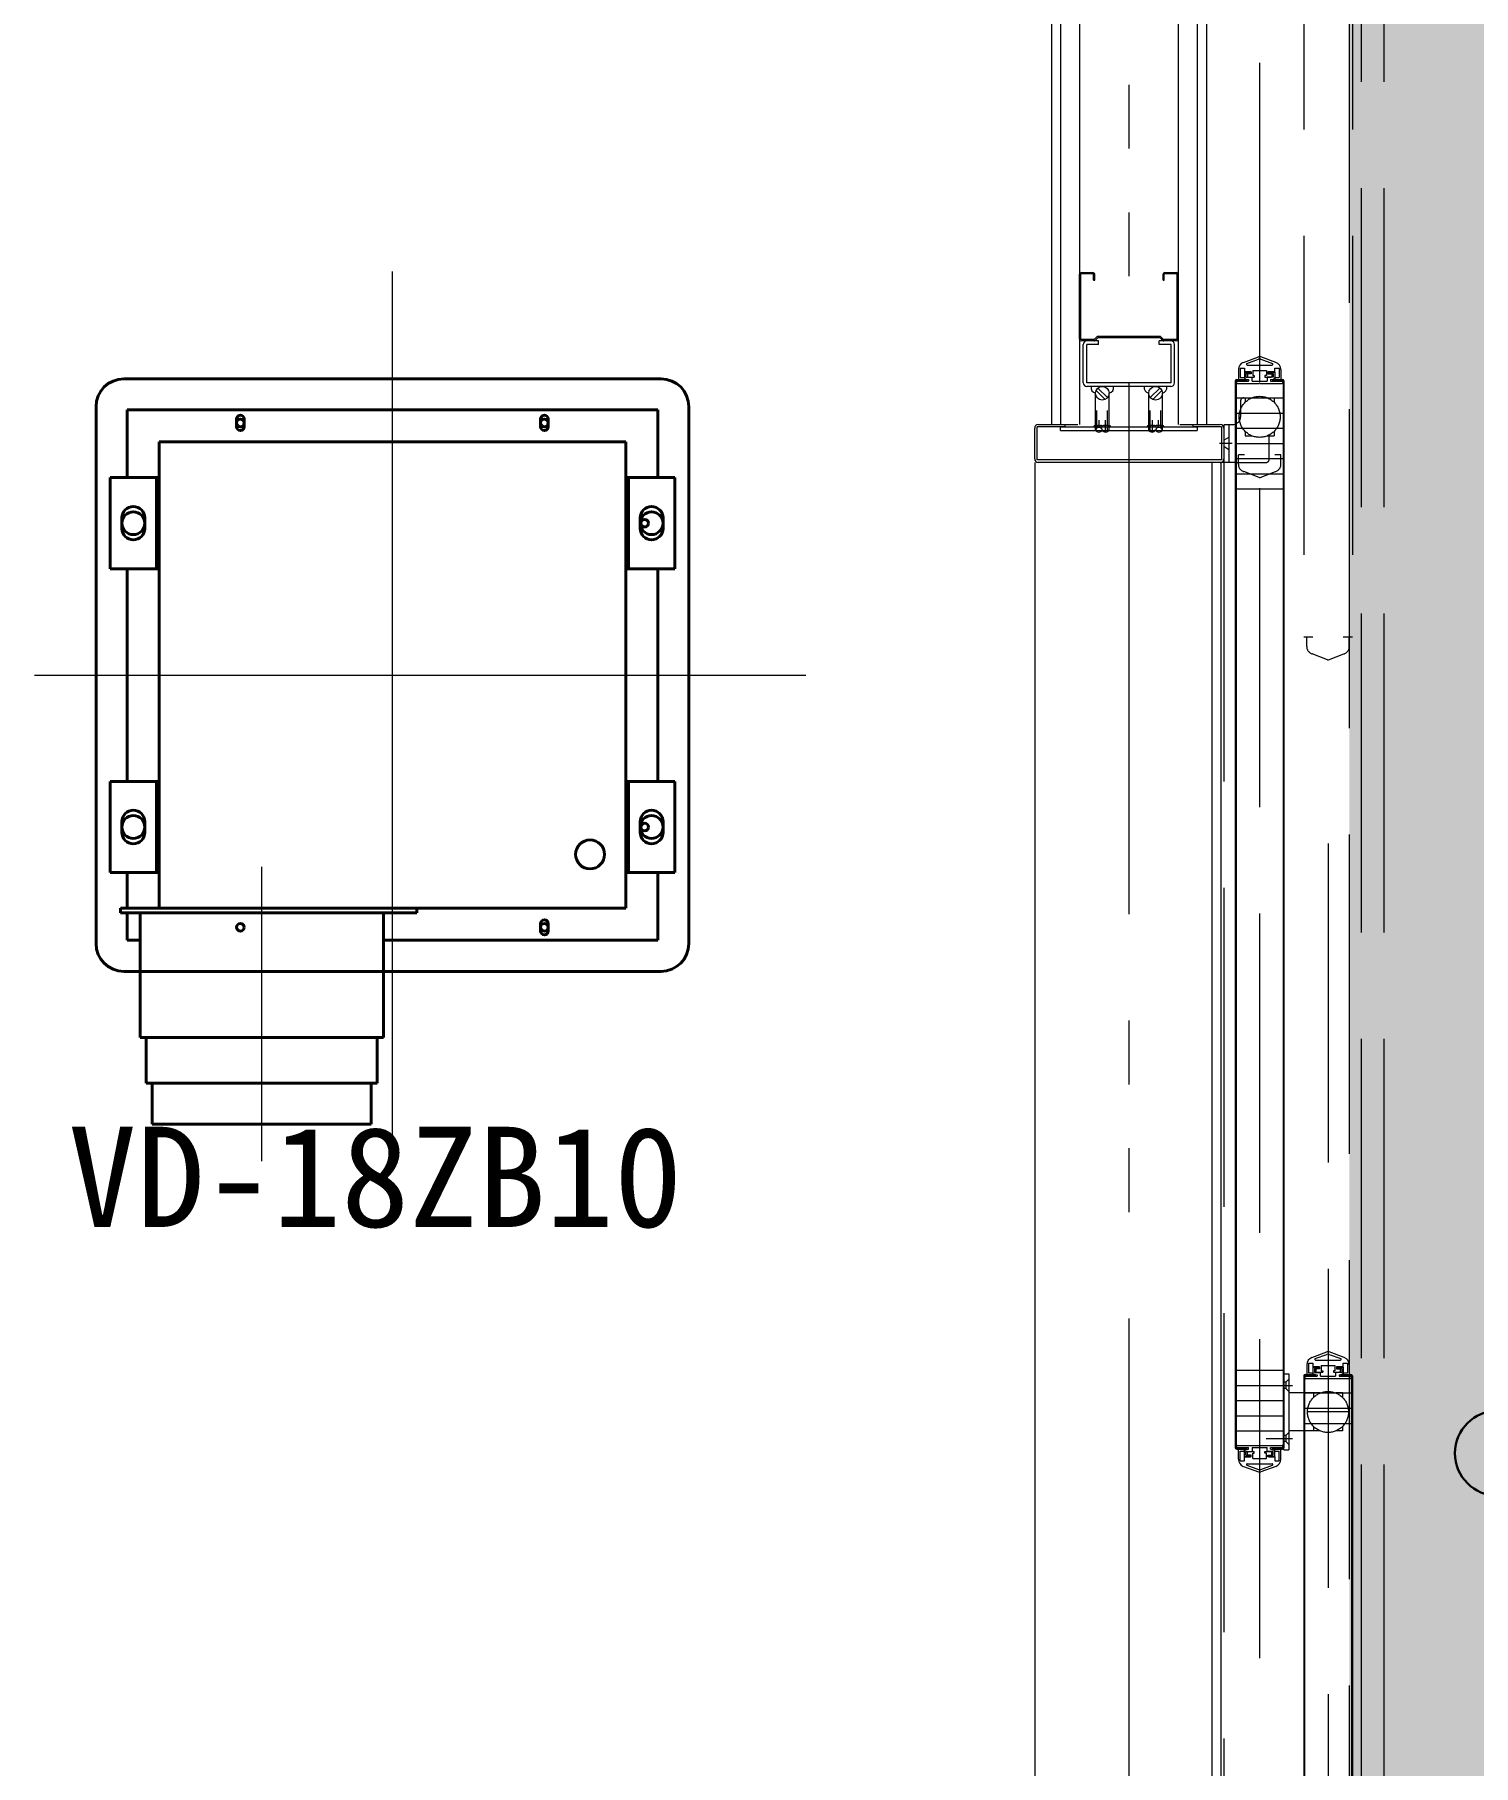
# Model space of a CAD drawing. Units: millimetres at full size. Extents: x -22551 to 92397, y -19340 to 14894.
# Drawn here: x -12678 to -11732, y 3412 to 4551 of the extents above; entities that cross this region are included whole.
import ezdxf
from ezdxf.enums import TextEntityAlignment as Align

# ---------------------------------------------------------------- set-up
doc = ezdxf.new("R2010")
doc.units = ezdxf.units.MM
doc.header["$LTSCALE"] = 70
for name, pattern in [('CHAIN2', [12, 9, -1, 1, -1]), ('DASHED3', [4, 3, -1]), ('DOUBLE_CHAIN1', [8.8, 5, -1, 0.6, -0.6, 0.6, -1])]:
    doc.linetypes.add(name, pattern=pattern)
for name, color, linetype, lineweight in [('1-2_階なし_梁', 9, 'DASHED3', 15), ('2-0_通芯', 7, 'Continuous', 15), ('7-C_配管－ドレン５：耐火二層管', 2, 'Continuous', 30), ('9-0_無題1', 5, 'Continuous', 40)]:
    doc.layers.add(name, color=color, linetype=linetype, lineweight=lineweight)
doc.styles.add('ＭＳ ゴシック', font='')
doc.styles.get('ＭＳ ゴシック').set_extended_font_data('MS Gothic')

# ---------------------------------------------------------------- blocks, each defined once
blk = doc.blocks.new('グループ部品-46')
at = {"layer": '9-0_無題1', "color": 7, "linetype": 'CHAIN2', "lineweight": 15}
for p, q in [((-12442.92, 3822.59), (-12442.92, 4394.88)), ((-12678.34, 4129.3), (-12170.97, 4129.3)), ((-12528.92, 3809.3), (-12528.92, 4003.2))]:
    blk.add_line(p, q, dxfattribs=at)
at = {"layer": '9-0_無題1'}
for p, q in [((-12619.64, 4324.3), (-12266.2, 4324.3)), ((-12619.64, 4324.3), (-12442.92, 4324.3)), ((-12442.92, 4324.3), (-12266.2, 4324.3)), ((-12637.92, 3952.58), (-12637.92, 4306.02)), ((-12637.92, 3952.58), (-12637.92, 4306.02)), ((-12617.42, 4303.8), (-12268.42, 4303.8)), ((-12617.42, 4259.3), (-12617.42, 4303.8)), ((-12545.42, 4292.8), (-12545.42, 4297.8)), ((-12540.42, 4292.8), (-12540.42, 4297.8)), ((-12345.42, 4292.8), (-12345.42, 4297.8)), ((-12340.42, 4292.8), (-12340.42, 4297.8)), ((-12268.42, 4259.3), (-12268.42, 4303.8)), ((-12247.92, 4129.3), (-12247.92, 4306.02)), ((-12289.42, 4282.8), (-12596.42, 4282.8)), ((-12596.42, 4282.8), (-12596.42, 3975.8)), ((-12289.42, 4282.8), (-12289.42, 3975.8)), ((-12628.67, 4259.3), (-12628.67, 4199.3)), ((-12598.17, 4259.3), (-12628.67, 4259.3)), ((-12598.17, 4259.3), (-12598.17, 4199.3)), ((-12598.17, 4259.3), (-12596.42, 4259.3)), ((-12287.67, 4259.3), (-12289.42, 4259.3)), ((-12287.67, 4259.3), (-12257.17, 4259.3)), ((-12257.17, 4259.3), (-12257.17, 4199.3)), ((-12620.92, 4232.8), (-12620.92, 4225.8)), ((-12605.92, 4232.8), (-12605.92, 4225.8)), ((-12279.92, 4232.8), (-12279.92, 4225.8)), ((-12264.92, 4232.8), (-12264.92, 4225.8)), ((-12598.17, 4199.3), (-12628.67, 4199.3)), ((-12617.42, 4059.3), (-12617.42, 4199.3)), ((-12598.17, 4199.3), (-12596.42, 4199.3)), ((-12287.67, 4199.3), (-12289.42, 4199.3)), ((-12268.42, 4059.3), (-12268.42, 4199.3)), ((-12628.67, 3999.3), (-12628.67, 4059.3)), ((-12598.17, 4059.3), (-12628.67, 4059.3)), ((-12598.17, 3999.3), (-12598.17, 4059.3)), ((-12598.17, 4059.3), (-12596.42, 4059.3)), ((-12287.67, 4059.3), (-12289.42, 4059.3)), ((-12287.67, 3999.3), (-12287.67, 4059.3)), ((-12287.67, 4059.3), (-12257.17, 4059.3)), ((-12257.17, 3999.3), (-12257.17, 4059.3)), ((-12620.92, 4025.8), (-12620.92, 4032.8)), ((-12605.92, 4025.8), (-12605.92, 4032.8)), ((-12279.92, 4025.8), (-12279.92, 4032.8)), ((-12264.92, 4025.8), (-12264.92, 4032.8)), ((-12598.17, 3999.3), (-12628.67, 3999.3)), ((-12617.42, 3975.8), (-12617.42, 3999.3)), ((-12598.17, 3999.3), (-12596.42, 3999.3)), ((-12287.67, 3999.3), (-12289.42, 3999.3)), ((-12287.67, 3999.3), (-12257.17, 3999.3)), ((-12268.42, 3954.8), (-12268.42, 3999.3)), ((-12621.92, 3975.8), (-12289.42, 3975.8)), ((-12621.92, 3975.8), (-12621.92, 3972.8)), ((-12621.92, 3972.8), (-12426.92, 3972.8)), ((-12617.42, 3954.8), (-12617.42, 3972.8)), ((-12608.92, 3890.8), (-12608.92, 3972.8)), ((-12448.92, 3890.8), (-12448.92, 3972.8)), ((-12426.92, 3972.8), (-12426.92, 3975.8)), ((-12345.42, 3965.8), (-12345.42, 3960.8)), ((-12340.42, 3965.8), (-12340.42, 3960.8)), ((-12617.42, 3954.8), (-12608.92, 3954.8)), ((-12448.92, 3954.8), (-12268.42, 3954.8)), ((-12619.64, 3934.3), (-12608.42, 3934.3)), ((-12608.92, 3934.3), (-12619.64, 3934.3)), ((-12266.2, 3934.3), (-12448.92, 3934.3)), ((-12266.2, 3934.3), (-12448.92, 3934.3)), ((-12608.92, 3890.8), (-12448.92, 3890.8)), ((-12604.92, 3860.8), (-12604.92, 3890.8)), ((-12452.92, 3860.8), (-12452.92, 3890.8)), ((-12604.92, 3860.8), (-12452.92, 3860.8)), ((-12600.92, 3833.8), (-12600.92, 3860.8)), ((-12456.92, 3833.8), (-12456.92, 3860.8)), ((-12600.92, 3833.8), (-12456.92, 3833.8))]:
    blk.add_line(p, q, dxfattribs=at)
at = {"layer": '9-0_無題1', "linetype": 'DASHED3'}
blk.add_line((-12448.92, 3934.3), (-12608.92, 3934.3), dxfattribs=at)
at = {"layer": '9-0_無題1'}
for points in [[(-12247.92, 4306.02), (-12247.92, 3952.58), (-12247.92, 4129.3)], [(-12287.67, 4259.3), (-12287.67, 4199.3), (-12257.17, 4199.3)]]:
    blk.add_lwpolyline(points, dxfattribs=at)
for centre, radius in [((-12542.92, 4295.3), 2.5), ((-12542.92, 4295.3), 2.5), ((-12342.92, 4295.3), 2.5), ((-12342.92, 4295.3), 2.5), ((-12613.42, 4229.3), 7.5), ((-12272.42, 4229.3), 7.5), ((-12276.92, 4229.3), 2.5), ((-12613.42, 4029.3), 7.5), ((-12272.42, 4029.3), 7.5), ((-12276.92, 4029.3), 2.5), ((-12276.92, 4029.3), 2.5), ((-12312.92, 4011.3), 9.5), ((-12542.92, 3963.3), 2.5), ((-12542.92, 3963.3), 2.5), ((-12342.92, 3963.3), 2.5), ((-12342.92, 3963.3), 2.5)]:
    blk.add_circle(centre, radius, dxfattribs=at)
for centre, radius, start, end in [((-12619.64, 4306.02), 18.28, 90, 180), ((-12619.64, 4306.02), 18.28, 90, 180), ((-12266.2, 4306.02), 18.28, 0, 90), ((-12266.2, 4306.02), 18.28, 0, 90), ((-12542.92, 4297.8), 2.5, 0, 180), ((-12342.92, 4297.8), 2.5, 0, 180), ((-12542.92, 4292.8), 2.5, 180, 0), ((-12342.92, 4292.8), 2.5, 180, 0), ((-12613.42, 4232.8), 7.5, 0, 180), ((-12272.42, 4232.8), 7.5, 0, 180), ((-12613.42, 4225.8), 7.5, 180, 0), ((-12272.42, 4225.8), 7.5, 180, 0), ((-12613.42, 4032.8), 7.5, 0, 180), ((-12272.42, 4032.8), 7.5, 0, 180), ((-12613.42, 4025.8), 7.5, 180, 0), ((-12272.42, 4025.8), 7.5, 180, 0), ((-12342.92, 3965.8), 2.5, 0, 180), ((-12342.92, 3960.8), 2.5, 180, 0), ((-12619.64, 3952.58), 18.28, 180, 270), ((-12619.64, 3952.58), 18.28, 180, 270), ((-12266.2, 3952.58), 18.28, 270, 0), ((-12266.2, 3952.58), 18.28, 270, 0)]:
    blk.add_arc(centre, radius, start, end, dxfattribs=at)
blk = doc.blocks.new('グループ部品-125')
at = {"layer": '2-0_通芯', "linetype": 'DOUBLE_CHAIN1'}
blk.add_line((-11958.39, 8017.87), (-11958.39, -4485.12), dxfattribs=at)
at = {"layer": '2-0_通芯'}
for p, q in [((-11990.89, 6891.8), (-11990.89, 4294.3)), ((-11925.89, 6507.8), (-11925.89, 4294.3)), ((-11913.39, 4994.3), (-11913.39, 4294.3)), ((-11907.39, 4994.3), (-11907.39, 4294.3)), ((-12003.39, 4981.8), (-12003.39, 4294.3)), ((-12009.39, 4969.3), (-12009.39, 4294.3)), ((-11990.89, 4350.5), (-11990.89, 4393.1)), ((-11990.09, 4350.1), (-11990.09, 4393.5)), ((-11981.69, 4393.5), (-11990.09, 4393.5)), ((-11989.69, 4394.3), (-11982.09, 4394.3)), ((-11981.69, 4389.3), (-11981.69, 4393.5)), ((-11981.69, 4389.3), (-11980.89, 4389.3)), ((-11980.89, 4389.3), (-11980.89, 4393.1)), ((-11935.89, 4389.3), (-11935.89, 4393.1)), ((-11935.89, 4389.3), (-11935.09, 4389.3)), ((-11926.69, 4393.5), (-11935.09, 4393.5)), ((-11935.09, 4389.3), (-11935.09, 4393.5)), ((-11934.69, 4394.3), (-11927.09, 4394.3)), ((-11926.69, 4350.1), (-11926.69, 4393.5)), ((-11925.89, 4350.5), (-11925.89, 4393.1)), ((-11981.22, 4350.1), (-11979.22, 4352.1)), ((-11937.56, 4352.1), (-11979.22, 4352.1)), ((-11937.56, 4352.1), (-11935.56, 4350.1)), ((-11981.22, 4350.1), (-11990.09, 4350.1)), ((-11978.39, 4349.3), (-11989.69, 4349.3)), ((-11988.39, 4321.7), (-11988.39, 4346.9)), ((-11986.09, 4321.6), (-11986.09, 4347)), ((-11978.39, 4347), (-11986.09, 4347)), ((-11980.54, 4349.65), (-11978.89, 4351.3)), ((-11937.89, 4351.3), (-11978.89, 4351.3)), ((-11978.39, 4347), (-11978.39, 4349.3)), ((-11938.39, 4347), (-11938.39, 4349.3)), ((-11927.09, 4349.3), (-11938.39, 4349.3)), ((-11930.69, 4347), (-11938.39, 4347)), ((-11937.89, 4351.3), (-11936.24, 4349.65)), ((-11926.69, 4350.1), (-11935.56, 4350.1)), ((-11930.69, 4321.6), (-11930.69, 4347)), ((-11928.39, 4321.7), (-11928.39, 4346.9)), ((-11886.39, 4330.41), (-11886.39, 4324.2)), ((-11885.19, 4331.4), (-11885.19, 4325.1)), ((-11885.19, 4331.4), (-11882.39, 4331.4)), ((-11883.11, 4335.1), (-11873.08, 4338.78)), ((-11882.39, 4331.4), (-11882.39, 4328.9)), ((-11880.75, 4334.37), (-11873.08, 4337.18)), ((-11880.58, 4333.4), (-11864.2, 4333.4)), ((-11876.89, 4329.9), (-11876.89, 4326.4)), ((-11876.89, 4329.9), (-11867.89, 4329.9)), ((-11861.67, 4335.1), (-11871.7, 4338.78)), ((-11871.7, 4337.18), (-11864.03, 4334.37)), ((-11867.89, 4329.9), (-11867.89, 4326.4)), ((-11862.39, 4328.9), (-11862.39, 4331.4)), ((-11862.39, 4331.4), (-11859.59, 4331.4)), ((-11859.59, 4331.4), (-11859.59, 4325.1)), ((-11858.39, 4330.41), (-11858.39, 4324.2)), ((-11930.69, 4321.6), (-11986.09, 4321.6)), ((-11930.79, 4319.3), (-11985.99, 4319.3)), ((-11978.76, 4318.27), (-11972.42, 4311.93)), ((-11938.02, 4318.27), (-11944.36, 4311.93)), ((-11888.39, 4323), (-11888.39, 3620.6)), ((-11887.79, 4323.3), (-11880.89, 4323.3)), ((-11887.79, 4323.3), (-11887.79, 3620.3)), ((-11887.64, 4322.3), (-11887.64, 4321.8)), ((-11887.49, 4323.9), (-11880.89, 4323.9)), ((-11887.14, 4322.8), (-11879.64, 4322.8)), ((-11887.14, 4321.3), (-11872.69, 4321.3)), ((-11885.19, 4325.1), (-11882.39, 4325.1)), ((-11877.89, 4328.9), (-11882.39, 4328.9)), ((-11882.39, 4328.8), (-11882.39, 4325.13)), ((-11882.39, 4328.8), (-11878.39, 4328.8)), ((-11882.39, 4325.1), (-11882.39, 4323.9)), ((-11881.57, 4324.15), (-11879.64, 4323.8)), ((-11881.39, 4327.8), (-11878.39, 4327.8)), ((-11881.39, 4327.8), (-11881.39, 4325.3)), ((-11881.39, 4325.3), (-11877.39, 4325.3)), ((-11880.89, 4323.9), (-11880.89, 4323.3)), ((-11880.39, 4327.2), (-11880.39, 4325.9)), ((-11877.89, 4327.7), (-11879.89, 4327.7)), ((-11879.89, 4325.4), (-11875.89, 4325.4)), ((-11879.64, 4323.8), (-11879.64, 4322.8)), ((-11878.39, 4328.8), (-11878.39, 4327.8)), ((-11877.89, 4328.9), (-11877.89, 4327.7)), ((-11877.39, 4322.8), (-11877.39, 4325.3)), ((-11877.39, 4322.8), (-11867.39, 4322.8)), ((-11876.89, 4326.4), (-11875.89, 4326.4)), ((-11875.89, 4326.4), (-11875.89, 4325.4)), ((-11872.39, 4321.6), (-11872.69, 4321.3)), ((-11872.09, 4321.3), (-11872.39, 4321.6)), ((-11872.09, 4321.3), (-11857.64, 4321.3)), ((-11868.89, 4326.4), (-11868.89, 4325.4)), ((-11867.89, 4326.4), (-11868.89, 4326.4)), ((-11868.89, 4325.4), (-11864.89, 4325.4)), ((-11867.39, 4325.3), (-11867.39, 4322.8)), ((-11863.39, 4325.3), (-11867.39, 4325.3)), ((-11866.89, 4328.9), (-11866.89, 4327.7)), ((-11862.39, 4328.9), (-11866.89, 4328.9)), ((-11866.89, 4327.7), (-11864.89, 4327.7)), ((-11866.39, 4328.8), (-11862.39, 4328.8)), ((-11865.14, 4323.8), (-11863.21, 4324.15)), ((-11865.14, 4323.8), (-11865.14, 4322.8)), ((-11865.14, 4322.8), (-11857.64, 4322.8)), ((-11864.39, 4327.2), (-11864.39, 4325.9)), ((-11863.89, 4323.9), (-11857.29, 4323.9)), ((-11863.39, 4327.8), (-11863.39, 4325.3)), ((-11862.39, 4328.8), (-11862.39, 4325.13)), ((-11862.39, 4325.1), (-11859.59, 4325.1)), ((-11862.39, 4325.1), (-11862.39, 4323.9)), ((-11857.14, 4322.3), (-11857.14, 4321.8)), ((-11856.99, 4323.3), (-11856.99, 3620.3)), ((-11856.39, 4323), (-11856.39, 3620.6)), ((-11980.39, 4290.8), (-11980.39, 4314.8)), ((-11979.98, 4316.66), (-11974.02, 4310.7)), ((-11971.39, 4290.8), (-11971.39, 4314.8)), ((-11945.39, 4290.8), (-11945.39, 4314.8)), ((-11936.79, 4316.66), (-11942.75, 4310.7)), ((-11936.39, 4290.8), (-11936.39, 4314.8)), ((-11887.79, 4311.8), (-11856.99, 4311.8)), ((-11979.39, 4291.95), (-11979.39, 4303.5)), ((-11977.89, 4292.29), (-11977.89, 4297.06)), ((-11973.89, 4289.31), (-11973.89, 4297.06)), ((-11972.39, 4289.64), (-11972.39, 4303.5)), ((-11944.39, 4289.64), (-11944.39, 4303.5)), ((-11942.89, 4289.31), (-11942.89, 4297.06)), ((-11938.89, 4292.29), (-11938.89, 4297.06)), ((-11937.39, 4291.95), (-11937.39, 4303.5)), ((-11887.79, 4301.8), (-11856.99, 4301.8)), ((-12020.39, 4271.7), (-12020.39, 4291.9)), ((-12000.39, 4292.7), (-12018.79, 4292.7)), ((-12018.79, 4270.9), (-12018.79, 4292.7)), ((-12017.99, 4294.3), (-11991.89, 4294.3)), ((-12003.39, 4290.4), (-12003.39, 4292.7)), ((-12000.39, 4292.7), (-12000.39, 4294.3)), ((-11924.89, 4294.3), (-11898.29, 4294.3)), ((-11916.39, 4294.3), (-11916.39, 4292.7)), ((-11897.49, 4292.7), (-11916.39, 4292.7)), ((-11913.39, 4292.7), (-11913.39, 4290.4)), ((-11897.49, 4292.7), (-11897.49, 4270.9)), ((-11895.89, 4294.1), (-11895.89, 4269.3)), ((-11895.89, 4291.9), (-11895.89, 4271.7)), ((-11895.69, 4294.3), (-11889.89, 4294.3)), ((-11892.69, 4294.3), (-11892.69, 4269.3)), ((-11887.79, 4291.8), (-11856.99, 4291.8)), ((-11887.79, 4281.8), (-11856.99, 4281.8)), ((-12020.39, 4269.3), (-12020.39, 2836.9)), ((-11897.49, 4270.9), (-12018.79, 4270.9)), ((-11898.29, 4269.3), (-12017.99, 4269.3)), ((-11888.39, 4269.3), (-11954.39, 4269.3)), ((-11903.89, 4269.3), (-11903.89, 2839.3)), ((-11897.89, 4269.3), (-11897.89, 2839.3)), ((-11888.39, 4269.3), (-11868.09, 4269.3)), ((-11888.39, 4267.7), (-11888.39, 4218.3)), ((-11887.79, 4271.8), (-11856.99, 4271.8)), ((-11887.79, 4261.8), (-11856.99, 4261.8)), ((-11856.39, 4267.7), (-11856.39, 4218.3)), ((-11887.79, 4251.8), (-11856.99, 4251.8)), ((-11838.11, 3680.1), (-11828.08, 3683.78)), ((-11835.75, 3679.37), (-11828.08, 3682.18)), ((-11816.67, 3680.1), (-11826.7, 3683.78)), ((-11826.7, 3682.18), (-11819.03, 3679.37)), ((-11887.79, 3671.8), (-11856.99, 3671.8)), ((-11856.39, 3669.3), (-11853.19, 3669.3)), ((-11856.39, 3619.3), (-11856.39, 3669.3)), ((-11853.19, 3669.3), (-11853.19, 3619.3)), ((-11842.79, 3668.3), (-11835.89, 3668.3)), ((-11842.79, 3668.3), (-11842.79, 2845.3)), ((-11842.49, 3668.9), (-11835.89, 3668.9)), ((-11841.39, 3675.41), (-11841.39, 3669.2)), ((-11840.19, 3676.4), (-11840.19, 3670.1)), ((-11840.19, 3676.4), (-11837.39, 3676.4)), ((-11840.19, 3670.1), (-11837.39, 3670.1)), ((-11837.39, 3676.4), (-11837.39, 3673.9)), ((-11832.89, 3673.9), (-11837.39, 3673.9)), ((-11837.39, 3673.8), (-11837.39, 3670.13)), ((-11837.39, 3673.8), (-11833.39, 3673.8)), ((-11837.39, 3670.1), (-11837.39, 3668.9)), ((-11836.57, 3669.15), (-11834.64, 3668.8)), ((-11836.39, 3672.8), (-11833.39, 3672.8)), ((-11836.39, 3672.8), (-11836.39, 3670.3)), ((-11836.39, 3670.3), (-11832.39, 3670.3)), ((-11835.89, 3668.9), (-11835.89, 3668.3)), ((-11835.58, 3678.4), (-11819.2, 3678.4)), ((-11835.39, 3672.2), (-11835.39, 3670.9)), ((-11832.89, 3672.7), (-11834.89, 3672.7)), ((-11834.89, 3670.4), (-11830.89, 3670.4)), ((-11834.64, 3668.8), (-11834.64, 3667.8)), ((-11833.39, 3673.8), (-11833.39, 3672.8)), ((-11832.89, 3673.9), (-11832.89, 3672.7)), ((-11832.39, 3667.8), (-11832.39, 3670.3)), ((-11831.89, 3674.9), (-11831.89, 3671.4)), ((-11831.89, 3674.9), (-11822.89, 3674.9)), ((-11831.89, 3671.4), (-11830.89, 3671.4)), ((-11830.89, 3671.4), (-11830.89, 3670.4)), ((-11823.89, 3671.4), (-11823.89, 3670.4)), ((-11822.89, 3671.4), (-11823.89, 3671.4)), ((-11823.89, 3670.4), (-11819.89, 3670.4)), ((-11822.89, 3674.9), (-11822.89, 3671.4)), ((-11822.39, 3670.3), (-11822.39, 3667.8)), ((-11818.39, 3670.3), (-11822.39, 3670.3)), ((-11821.89, 3673.9), (-11821.89, 3672.7)), ((-11817.39, 3673.9), (-11821.89, 3673.9)), ((-11821.89, 3672.7), (-11819.89, 3672.7)), ((-11821.39, 3673.8), (-11817.39, 3673.8)), ((-11820.14, 3668.8), (-11818.21, 3669.15)), ((-11820.14, 3668.8), (-11820.14, 3667.8)), ((-11819.39, 3672.2), (-11819.39, 3670.9)), ((-11818.89, 3668.9), (-11812.29, 3668.9)), ((-11818.39, 3672.8), (-11818.39, 3670.3)), ((-11817.39, 3673.9), (-11817.39, 3676.4)), ((-11817.39, 3676.4), (-11814.59, 3676.4)), ((-11817.39, 3673.8), (-11817.39, 3670.13)), ((-11817.39, 3670.1), (-11814.59, 3670.1)), ((-11817.39, 3670.1), (-11817.39, 3668.9)), ((-11814.59, 3676.4), (-11814.59, 3670.1)), ((-11813.39, 3675.41), (-11813.39, 3669.2)), ((-11811.99, 3668.3), (-11811.99, 2845.3)), ((-11887.79, 3661.8), (-11856.99, 3661.8)), ((-11868.19, 3661.8), (-11850.73, 3661.8)), ((-11843.39, 3668), (-11843.39, 2845.6)), ((-11842.64, 3667.3), (-11842.64, 3666.8)), ((-11842.14, 3667.8), (-11834.64, 3667.8)), ((-11842.14, 3666.3), (-11827.69, 3666.3)), ((-11832.39, 3667.8), (-11822.39, 3667.8)), ((-11827.39, 3666.6), (-11827.69, 3666.3)), ((-11827.09, 3666.3), (-11827.39, 3666.6)), ((-11827.09, 3666.3), (-11812.64, 3666.3)), ((-11820.14, 3667.8), (-11812.64, 3667.8)), ((-11812.14, 3667.3), (-11812.14, 3666.8)), ((-11811.39, 3668), (-11811.39, 2845.6)), ((-11887.79, 3651.8), (-11856.99, 3651.8)), ((-11843.39, 3656.8), (-11853.19, 3656.8)), ((-11832.49, 3656.8), (-11843.39, 3656.8)), ((-11842.79, 3656.8), (-11811.99, 3656.8)), ((-11842.79, 3646.8), (-11811.99, 3646.8)), ((-11887.79, 3641.8), (-11856.99, 3641.8)), ((-11842.79, 3636.8), (-11811.99, 3636.8)), ((-11887.79, 3631.8), (-11856.99, 3631.8)), ((-11868.19, 3626.8), (-11850.73, 3626.8)), ((-11843.39, 3631.8), (-11853.19, 3631.8)), ((-11887.79, 3620.3), (-11880.89, 3620.3)), ((-11887.64, 3621.3), (-11887.64, 3621.8)), ((-11887.49, 3619.7), (-11880.89, 3619.7)), ((-11887.14, 3622.3), (-11872.69, 3622.3)), ((-11887.14, 3620.8), (-11879.64, 3620.8)), ((-11886.39, 3613.19), (-11886.39, 3619.4)), ((-11885.19, 3618.5), (-11882.39, 3618.5)), ((-11885.19, 3612.2), (-11885.19, 3618.5)), ((-11885.19, 3612.2), (-11882.39, 3612.2)), ((-11882.39, 3618.5), (-11882.39, 3619.7)), ((-11882.39, 3614.8), (-11882.39, 3618.46)), ((-11882.39, 3614.8), (-11878.39, 3614.8)), ((-11877.89, 3614.7), (-11882.39, 3614.7)), ((-11882.39, 3612.2), (-11882.39, 3614.7)), ((-11881.57, 3619.45), (-11879.64, 3619.8)), ((-11881.39, 3615.8), (-11881.39, 3618.3)), ((-11881.39, 3618.3), (-11877.39, 3618.3)), ((-11881.39, 3615.8), (-11878.39, 3615.8)), ((-11880.89, 3619.7), (-11880.89, 3620.3)), ((-11880.39, 3616.4), (-11880.39, 3617.7)), ((-11879.89, 3618.2), (-11875.89, 3618.2)), ((-11877.89, 3615.9), (-11879.89, 3615.9)), ((-11879.64, 3619.8), (-11879.64, 3620.8)), ((-11878.39, 3614.8), (-11878.39, 3615.8)), ((-11877.89, 3614.7), (-11877.89, 3615.9)), ((-11877.39, 3620.8), (-11877.39, 3618.3)), ((-11877.39, 3620.8), (-11867.39, 3620.8)), ((-11876.89, 3613.7), (-11876.89, 3617.2)), ((-11876.89, 3617.2), (-11875.89, 3617.2)), ((-11876.89, 3613.7), (-11867.89, 3613.7)), ((-11875.89, 3617.2), (-11875.89, 3618.2)), ((-11872.39, 3622), (-11872.69, 3622.3)), ((-11872.09, 3622.3), (-11872.39, 3622)), ((-11872.09, 3622.3), (-11857.64, 3622.3)), ((-11868.89, 3617.2), (-11868.89, 3618.2)), ((-11868.89, 3618.2), (-11864.89, 3618.2)), ((-11867.89, 3617.2), (-11868.89, 3617.2)), ((-11867.89, 3613.7), (-11867.89, 3617.2)), ((-11867.39, 3618.3), (-11867.39, 3620.8)), ((-11863.39, 3618.3), (-11867.39, 3618.3)), ((-11866.89, 3614.7), (-11866.89, 3615.9)), ((-11866.89, 3615.9), (-11864.89, 3615.9)), ((-11862.39, 3614.7), (-11866.89, 3614.7)), ((-11866.39, 3614.8), (-11862.39, 3614.8)), ((-11865.14, 3619.8), (-11865.14, 3620.8)), ((-11865.14, 3620.8), (-11857.64, 3620.8)), ((-11865.14, 3619.8), (-11863.21, 3619.45)), ((-11864.39, 3616.4), (-11864.39, 3617.7)), ((-11863.89, 3619.7), (-11863.89, 3620.3)), ((-11863.89, 3620.3), (-11856.99, 3620.3)), ((-11863.89, 3619.7), (-11857.29, 3619.7)), ((-11863.39, 3615.8), (-11863.39, 3618.3)), ((-11862.39, 3618.5), (-11862.39, 3619.7)), ((-11862.39, 3618.5), (-11859.59, 3618.5)), ((-11862.39, 3614.8), (-11862.39, 3618.46)), ((-11862.39, 3614.7), (-11862.39, 3612.2)), ((-11862.39, 3612.2), (-11859.59, 3612.2)), ((-11859.59, 3612.2), (-11859.59, 3618.5)), ((-11858.39, 3613.19), (-11858.39, 3619.4)), ((-11857.14, 3621.3), (-11857.14, 3621.8)), ((-11856.39, 3619.3), (-11853.19, 3619.3)), ((-11883.11, 3608.5), (-11873.08, 3604.82)), ((-11880.75, 3609.23), (-11873.08, 3606.42)), ((-11880.58, 3610.2), (-11864.2, 3610.2)), ((-11871.7, 3606.42), (-11864.03, 3609.23)), ((-11861.67, 3608.5), (-11871.7, 3604.82))]:
    blk.add_line(p, q, dxfattribs=at)
at = {"layer": '2-0_通芯', "linetype": 'DASHED3'}
for p, q in [((-11843.39, 4978.4), (-11843.39, 4154.3)), ((-11811.39, 4978.4), (-11811.39, 4154.3)), ((-11805.39, 2839.8), (-11805.39, 4984.3)), ((-11790.39, 2839.8), (-11790.39, 4984.3)), ((-11872.39, 4532.3), (-11872.39, 3443.46)), ((-11884.89, 4309.8), (-11884.89, 4299.3)), ((-11882.89, 4311.8), (-11877.49, 4311.8)), ((-11881.89, 4311.8), (-11881.89, 4308.89)), ((-11867.29, 4311.8), (-11862.89, 4311.8)), ((-11862.89, 4311.8), (-11862.89, 4308.89)), ((-12003.39, 4292.7), (-11913.39, 4292.7)), ((-12003.39, 4290.4), (-11913.39, 4290.4)), ((-11892.69, 4285.8), (-11895.89, 4283.9)), ((-11881.89, 4289.71), (-11881.89, 4286.8)), ((-11881.89, 4286.8), (-11877.49, 4286.8)), ((-11867.29, 4286.8), (-11862.89, 4286.8)), ((-11866.09, 4271.3), (-11866.09, 4286.8)), ((-11862.89, 4289.71), (-11862.89, 4286.8)), ((-11890.35, 4281.8), (-11898.79, 4281.8)), ((-11892.69, 4277.55), (-11895.89, 4279.7)), ((-11886.39, 4268.08), (-11886.39, 4274.3)), ((-11882.39, 4274.3), (-11886.39, 4274.3)), ((-11858.39, 4274.3), (-11862.39, 4274.3)), ((-11858.39, 4268.08), (-11858.39, 4274.3)), ((-11895.89, 4269.3), (-11895.89, 2839.3)), ((-11872.67, 4259.3), (-11882.75, 4263.27)), ((-11872.11, 4259.3), (-11862.03, 4263.27)), ((-11872.67, 4259.3), (-11872.11, 4259.3)), ((-11837.39, 4154.3), (-11843.39, 4154.3)), ((-11841.39, 4148.08), (-11841.39, 4154.3)), ((-11811.39, 4154.3), (-11817.39, 4154.3)), ((-11813.39, 4148.08), (-11813.39, 4154.3)), ((-11827.67, 4139.3), (-11837.75, 4143.27)), ((-11827.67, 4139.3), (-11827.11, 4139.3)), ((-11827.11, 4139.3), (-11817.03, 4143.27)), ((-11827.39, 4018.45), (-11827.39, 2789.3)), ((-11855.19, 3663.8), (-11856.39, 3663.8)), ((-11855.19, 3659.8), (-11856.39, 3659.8)), ((-11853.19, 3665.8), (-11855.19, 3663.8)), ((-11855.19, 3663.8), (-11855.19, 3659.8)), ((-11853.19, 3657.8), (-11855.19, 3659.8)), ((-11836.89, 3656.8), (-11836.89, 3653.89)), ((-11817.89, 3656.8), (-11822.29, 3656.8)), ((-11821.09, 3656.8), (-11821.09, 3656.24)), ((-11817.89, 3656.8), (-11817.89, 3653.89)), ((-11813.89, 3644.3), (-11840.89, 3644.3)), ((-11836.89, 3634.71), (-11836.89, 3631.8)), ((-11817.89, 3634.71), (-11817.89, 3631.8)), ((-11855.19, 3628.8), (-11856.39, 3628.8)), ((-11853.19, 3630.8), (-11855.19, 3628.8)), ((-11853.19, 3622.8), (-11855.19, 3624.8)), ((-11832.49, 3631.8), (-11843.39, 3631.8)), ((-11817.89, 3631.8), (-11822.29, 3631.8)), ((-11821.09, 3632.36), (-11821.09, 3631.8))]:
    blk.add_line(p, q, dxfattribs=at)
at = {"layer": '2-0_通芯'}
for points in [[(-11866.39, 4328.8), (-11866.39, 4327.8), (-11863.39, 4327.8)], [(-11863.89, 4323.9), (-11863.89, 4323.3), (-11856.99, 4323.3)], [(-11821.39, 3673.8), (-11821.39, 3672.8), (-11818.39, 3672.8)], [(-11818.89, 3668.9), (-11818.89, 3668.3), (-11811.99, 3668.3)], [(-11866.39, 3614.8), (-11866.39, 3615.8), (-11863.39, 3615.8)]]:
    blk.add_lwpolyline(points, dxfattribs=at)
at = {"layer": '2-0_通芯', "linetype": 'DASHED3'}
blk.add_lwpolyline([(-11855.19, 3628.8), (-11855.19, 3624.8), (-11856.39, 3624.8)], dxfattribs=at)
at = {"layer": '2-0_通芯'}
for centre in [(-11975.89, 4314.8), (-11940.89, 4314.8)]:
    blk.add_circle(centre, 4.5, dxfattribs=at)
at = {"layer": '2-0_通芯', "linetype": 'DASHED3'}
for centre in [(-11872.39, 4299.3), (-11827.39, 3644.3)]:
    blk.add_circle(centre, 13.5, dxfattribs=at)
at = {"layer": '2-0_通芯'}
for centre, radius, start, end in [((-11989.69, 4393.1), 1.2, 90, 180), ((-11982.09, 4393.1), 1.2, 0, 90), ((-11934.69, 4393.1), 1.2, 90, 180), ((-11927.09, 4393.1), 1.2, 0, 90), ((-11989.69, 4350.5), 1.2, 180, 270), ((-11985.99, 4346.9), 2.4, 90, 180), ((-11981.39, 4350.5), 1.2, 270, 315), ((-11935.39, 4350.5), 1.2, 225, 270), ((-11930.79, 4346.9), 2.4, 0, 90), ((-11927.09, 4350.5), 1.2, 270, 0), ((-11881.39, 4330.41), 5, 110.12444, 180), ((-11880.58, 4333.9), 0.5, 110.12444, 270), ((-11872.39, 4336.9), 2, 69.87556, 110.12444), ((-11872.39, 4335.3), 2, 69.87556, 110.12444), ((-11864.2, 4333.9), 0.5, 270, 69.87556), ((-11863.39, 4330.41), 5, 0, 69.87556), ((-11985.99, 4321.7), 2.4, 180, 270), ((-11979.35, 4318.73), 4.02, 171.82006, 255.0162), ((-11972.43, 4318.73), 4.02, 284.9838, 8.17994), ((-11944.35, 4318.73), 4.02, 171.82006, 255.0162), ((-11937.43, 4318.73), 4.02, 284.9838, 8.17994), ((-11930.79, 4321.7), 2.4, 270, 0), ((-11887.49, 4323), 0.9, 90, 180), ((-11887.14, 4322.3), 0.5, 90, 180), ((-11887.14, 4321.8), 0.5, 180, 270), ((-11886.09, 4324.2), 0.3, 180, 270), ((-11881.39, 4325.13), 1, 180, 259.69515), ((-11879.89, 4327.2), 0.5, 90, 180), ((-11879.89, 4325.9), 0.5, 180, 270), ((-11864.89, 4327.2), 0.5, 0, 90), ((-11864.89, 4325.9), 0.5, 270, 0), ((-11863.39, 4325.13), 1, 280.30485, 0), ((-11858.69, 4324.2), 0.3, 270, 0), ((-11857.64, 4322.3), 0.5, 0, 90), ((-11857.64, 4321.8), 0.5, 270, 0), ((-11857.29, 4323), 0.9, 0, 90), ((-12017.99, 4291.9), 2.4, 90, 180), ((-11980.39, 4292.7), 1, 25.84193, 180), ((-11978.14, 4289.86), 2.44, 22.61986, 157.38014), ((-11978.14, 4291.74), 2.44, 202.61986, 337.38014), ((-11978.59, 4292.7), 1, 25.84193, 180), ((-11976.79, 4292.7), 1, 25.84193, 180), ((-11974.99, 4292.7), 1, 25.84193, 180), ((-11973.64, 4291.74), 2.44, 202.61986, 337.38014), ((-11973.19, 4292.7), 1, 25.84193, 180), ((-11971.39, 4292.7), 1, 0, 180), ((-11945.39, 4292.7), 1, 0, 180), ((-11943.14, 4291.74), 2.44, 202.61986, 337.38014), ((-11943.59, 4292.7), 1, 0, 154.15807), ((-11941.79, 4292.7), 1, 0, 154.15807), ((-11939.99, 4292.7), 1, 0, 154.15807), ((-11938.64, 4289.86), 2.44, 22.61986, 157.38014), ((-11938.64, 4291.74), 2.44, 202.61986, 337.38014), ((-11938.19, 4292.7), 1, 0, 154.15807), ((-11936.39, 4292.7), 1, 0, 154.15807), ((-11898.29, 4291.9), 2.4, 0, 90), ((-11889.89, 4299.3), 5, 270, 287.4576), ((-12017.99, 4271.7), 2.4, 180, 270), ((-11898.29, 4271.7), 2.4, 270, 0), ((-11836.39, 3675.41), 5, 110.12444, 180), ((-11827.39, 3681.9), 2, 69.87556, 110.12444), ((-11827.39, 3680.3), 2, 69.87556, 110.12444), ((-11818.39, 3675.41), 5, 0, 69.87556), ((-11842.49, 3668), 0.9, 90, 180), ((-11841.09, 3669.2), 0.3, 180, 270), ((-11836.39, 3670.13), 1, 180, 259.69515), ((-11835.58, 3678.9), 0.5, 110.12444, 270), ((-11834.89, 3672.2), 0.5, 90, 180), ((-11834.89, 3670.9), 0.5, 180, 270), ((-11819.89, 3672.2), 0.5, 0, 90), ((-11819.89, 3670.9), 0.5, 270, 0), ((-11819.2, 3678.9), 0.5, 270, 69.87556), ((-11818.39, 3670.13), 1, 280.30485, 0), ((-11813.69, 3669.2), 0.3, 270, 0), ((-11812.29, 3668), 0.9, 0, 90), ((-11842.14, 3667.3), 0.5, 90, 180), ((-11842.14, 3666.8), 0.5, 180, 270), ((-11812.64, 3667.3), 0.5, 0, 90), ((-11812.64, 3666.8), 0.5, 270, 0), ((-11887.49, 3620.6), 0.9, 180, 270), ((-11887.14, 3621.8), 0.5, 90, 180), ((-11887.14, 3621.3), 0.5, 180, 270), ((-11886.09, 3619.4), 0.3, 90, 180), ((-11881.39, 3613.19), 5, 180, 249.87556), ((-11881.39, 3618.46), 1, 100.30485, 180), ((-11879.89, 3617.7), 0.5, 90, 180), ((-11879.89, 3616.4), 0.5, 180, 270), ((-11864.89, 3617.7), 0.5, 0, 90), ((-11864.89, 3616.4), 0.5, 270, 0), ((-11863.39, 3618.46), 1, 0, 79.69515), ((-11863.39, 3613.19), 5, 290.12444, 0), ((-11858.69, 3619.4), 0.3, 0, 90), ((-11857.64, 3621.8), 0.5, 0, 90), ((-11857.64, 3621.3), 0.5, 270, 0), ((-11857.29, 3620.6), 0.9, 270, 0), ((-11880.58, 3609.7), 0.5, 90, 249.87556), ((-11872.39, 3608.3), 2, 249.87556, 290.12444), ((-11872.39, 3606.7), 2, 249.87556, 290.12444), ((-11864.2, 3609.7), 0.5, 290.12444, 90)]:
    blk.add_arc(centre, radius, start, end, dxfattribs=at)
at = {"layer": '2-0_通芯', "linetype": 'DASHED3'}
for centre, radius, start, end in [((-11882.89, 4309.8), 2, 90, 180), ((-11889.89, 4299.3), 5, 287.4576, 0), ((-11881.39, 4268.08), 5, 180, 254.24546), ((-11868.09, 4271.3), 2, 270, 0), ((-11863.39, 4268.08), 5, 285.75454, 0), ((-11836.39, 4148.08), 5, 180, 254.24546), ((-11818.39, 4148.08), 5, 285.75454, 0)]:
    blk.add_arc(centre, radius, start, end, dxfattribs=at)

msp = doc.modelspace()

# ---------------------------------------------------------------- linework, layer by layer
at = {"layer": '1-2_階なし_梁', "color": 7}
msp.add_lwpolyline([(-11813.39, -955.7), (-11463.39, -955.7), (-11463.39, 6544.3), (-11813.39, 6544.3)], close=True, dxfattribs=at)
msp.add_lwpolyline([(-11813.39, -955.7), (-11463.39, -955.7), (-11463.39, 6544.3), (-11813.39, 6544.3)], close=True, dxfattribs=at)
at = {"layer": '1-2_階なし_梁'}
for points in [[(-11813.39, 6544.3), (-11463.39, -955.7), (-11463.39, 6544.3)], [(-11813.39, 6544.3), (-11813.39, -955.7), (-11463.39, -955.7)]]:
    msp.add_solid(points, dxfattribs=at)
at = {"layer": '7-C_配管－ドレン５：耐火二層管'}
msp.add_arc((-11715.86, 3617.12), 28, 90, 270, dxfattribs=at)

# ---------------------------------------------------------------- block references
at = {"layer": '2-0_通芯'}
msp.add_blockref('グループ部品-125', (0, 0), dxfattribs=at)
at = {"layer": '9-0_無題1'}
msp.add_blockref('グループ部品-46', (0, 0), dxfattribs=at)

# ---------------------------------------------------------------- texts
at = {"layer": '9-0_無題1', "color": 7, "style": 'ＭＳ ゴシック'}
msp.add_text('VD-18ZB10', height=65.98, dxfattribs=at).set_placement((-12656.21, 3746.25), align=Align.BOTTOM_LEFT)

doc.saveas('drawing.dxf')
